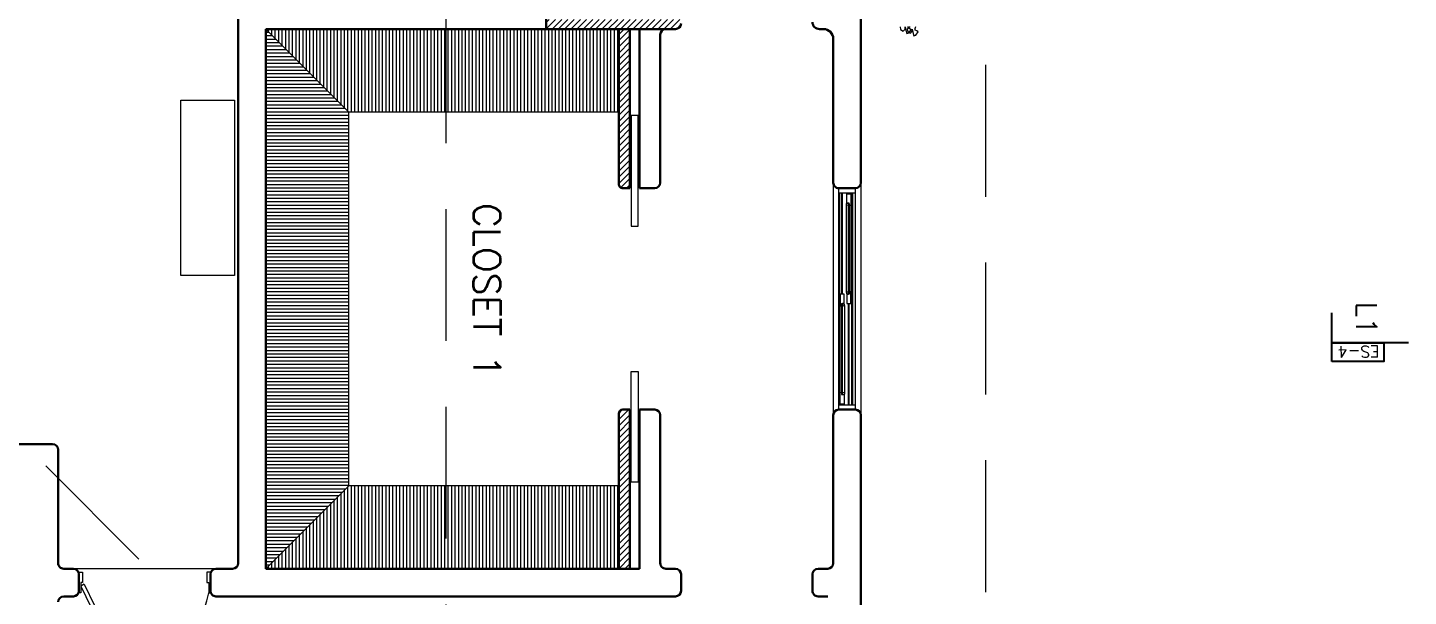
# Model space of a CAD drawing. Header units: metres. Extents: x -44 to 358, y -286 to 66.
# Drawn here: x 4.26 to 14.23, y -273.49 to -269.38 of the extents above; entities that cross this region are included whole.
import ezdxf

# ---------------------------------------------------------------- set-up
doc = ezdxf.new("R2010")
doc.units = ezdxf.units.M
doc.header["$LTSCALE"] = 0.3
doc.linetypes.add('HIDDEN2', pattern=[4.7625, 3.175, -1.5875])
for name, color, linetype, lineweight in [('A-DOOR', 7, 'Continuous', 5), ('A-WALL', 7, 'Continuous', 30), ('ARBOLES', 86, 'Continuous', 0), ('baños', 141, 'Continuous', 0), ('closets', 33, 'Continuous', 0), ('Columnas', 7, 'Continuous', 18), ('cristales', 131, 'Continuous', 0), ('MOBILIARIOS', 252, 'Continuous', 0), ('piso', 251, 'Continuous', 18), ('PLF 01', 252, 'Continuous', 9)]:
    doc.layers.add(name, color=color, linetype=linetype, lineweight=lineweight)
doc.layers.add('DIMTEXTO', color=4, linetype='Continuous')
doc.layers.add('TEXTOS', color=4, linetype='Continuous')
doc.layers.add('Techos 1', color=7, linetype='HIDDEN2', lineweight=9, true_color=0x42391a)
doc.styles.add('SMPLEX', font='simplex.shx')

# ---------------------------------------------------------------- blocks, each defined once
blk = doc.blocks.new('A$C9fa7533f')
at = {"layer": 'TEXTOS', "color": 5, "linetype": 'Continuous', "ltscale": 0.01}
blk.add_line((21.7676, 0.5542), (21.7676, 0), dxfattribs=at)
at = {"layer": 'TEXTOS', "color": 6, "linetype": 'Continuous', "ltscale": 0.01}
blk.add_line((21.9036, 0), (21.5501, 0), dxfattribs=at)
at = {"layer": 'TEXTOS', "color": 8, "linetype": 'Continuous', "ltscale": 0.01}
blk.add_lwpolyline([(21.9036, 0), (21.7676, 0), (21.7676, 0.376), (21.9036, 0.376)], close=True, dxfattribs=at)
at = {"layer": 'TEXTOS', "color": 4, "ltscale": 0.5, "insert": (21.8321, 0.1955), "char_height": 0.0825, "attachment_point": 5, "rotation": 270.77736, "style": 'SMPLEX'}
blk.add_mtext('ES-4', dxfattribs=at)
at = {"layer": 'DIMTEXTO', "color": 4, "lineweight": -3, "insert": (21.5912, 0.2518), "char_height": 0.15, "attachment_point": 5, "style": 'SMPLEX', "bg_fill": 3, "box_fill_scale": 1.1, "bg_fill_color": 256, "bg_fill_true_color": 13158600, "bg_fill_transparency": 0}
blk.add_mtext('L1', dxfattribs=at)
blk = doc.blocks.new('TREES')
at = {"layer": 'ARBOLES', "color": 252, "true_color": 0x8da178}
for p, q in [((0.1599, -0.0004), (0.1546, 0.0006)), ((0.1638, 0.0002), (0.1599, -0.0004)), ((0.1654, 0.0046), (0.1638, 0.0002)), ((0.1675, 0.0078), (0.1654, 0.0046)), ((0.1759, 0.0027), (0.1675, 0.0078)), ((0.1779, -0.002), (0.1759, 0.0027)), ((0.1603, -0.0177), (0.1564, -0.0182)), ((0.157, -0.0133), (0.1609, -0.0178)), ((0.1585, -0.025), (0.1659, -0.0227)), ((0.1641, -0.0251), (0.1585, -0.025)), ((0.1619, -0.0133), (0.1603, -0.0177)), ((0.1609, -0.0178), (0.1631, -0.0195)), ((0.164, -0.01), (0.1619, -0.0133)), ((0.162, -0.0072), (0.1694, -0.0049)), ((0.1676, -0.0072), (0.162, -0.0072)), ((0.1631, -0.0195), (0.1693, -0.0178)), ((0.1724, -0.0151), (0.164, -0.01)), ((0.1692, -0.0289), (0.1641, -0.0251)), ((0.1658, -0.0357), (0.1692, -0.0289)), ((0.1659, -0.0227), (0.1744, -0.0198)), ((0.1727, -0.0111), (0.1676, -0.0072)), ((0.1693, -0.0178), (0.1727, -0.0111)), ((0.1694, -0.0049), (0.1779, -0.002)), ((0.1744, -0.0198), (0.1724, -0.0151)), ((0.1596, -0.0374), (0.1658, -0.0357))]:
    blk.add_line(p, q, dxfattribs=at)
blk = doc.blocks.new('puerta 1.00')
at = {"layer": 'A-DOOR'}
for p, q in [((-0.15, -0.0125), (-0.9369, -0.3949)), ((-0.1376, -0.038), (-0.9245, -0.4204)), ((-0.1376, -0.038), (-0.15, -0.0125)), ((-0.9369, -0.3949), (-0.9245, -0.4204)), ((-0.8946, -0.3743), (-0.8996, -0.3641)), ((-0.8777, -0.3661), (-0.8826, -0.3559)), ((-0.8653, -0.3916), (-0.8603, -0.4018)), ((-0.8822, -0.3998), (-0.8772, -0.4101))]:
    blk.add_line(p, q, dxfattribs=at)
for points in [[(-0.05, 0), (-0.05, -0.025), (-0.125, -0.025), (-0.125, -0.0125), (-0.2, -0.0125), (-0.2, 0), (-0.05, 0)], [(-0.05, -0.95), (-0.05, -0.925), (-0.125, -0.925), (-0.125, -0.9375), (-0.2, -0.9375), (-0.2, -0.95), (-0.05, -0.95)]]:
    blk.add_lwpolyline(points, dxfattribs=at)
blk.add_arc((0.0366, 0.1602), 1.1229, 211.13358, 257.83427, dxfattribs=at)
for points in [[(-0.8982, -0.3642), (-0.9033, -0.3642), (-0.912, -0.3591), (-0.917, -0.3504), (-0.917, -0.3403), (-0.912, -0.3316), (-0.9033, -0.3265), (-0.8932, -0.3265), (-0.8844, -0.3316), (-0.8794, -0.3403), (-0.8794, -0.3504), (-0.8844, -0.3591), (-0.8932, -0.3642), (-0.8982, -0.3642)], [(-0.8617, -0.4394), (-0.8667, -0.4394), (-0.8754, -0.4344), (-0.8805, -0.4256), (-0.8805, -0.4156), (-0.8754, -0.4068), (-0.8667, -0.4018), (-0.8566, -0.4018), (-0.8479, -0.4068), (-0.8428, -0.4156), (-0.8428, -0.4257), (-0.8479, -0.4344), (-0.8566, -0.4394), (-0.8617, -0.4394)]]:
    blk.add_open_spline(points, degree=2, dxfattribs=at)
blk = doc.blocks.new('A$C6528a993')
at = {"layer": 'closets'}
h = blk.add_hatch(dxfattribs=at)
h.set_pattern_fill('LINE', color=256, scale=0.2)
h.set_pattern_definition([(0, (-946.68683, 266.522182), (0, 0.025), [])])
h.paths.add_polyline_path([(24.3, 19.1501), (23.7, 19.1501), (23.7, 17.9001), (24.3, 17.9001)])
h.paths.add_polyline_path([(24.3, 17.9001), (23.7, 17.9001), (23.7, 17.2001), (24.3, 16.6001), (24.3, 16.6701)])
h.paths.add_polyline_path([(21, 17.9001), (20.4, 17.9001), (20.4, 16.6001), (21, 17.2001)])
h.paths.add_polyline_path([(21, 19.1501), (20.4, 19.1501), (20.4, 17.9001), (21, 17.9001)])
h = blk.add_hatch(dxfattribs=at)
h.set_pattern_fill('LINE', color=256, scale=0.2, angle=90)
h.set_pattern_definition([(90, (-946.63683, 266.572182), (-0.025, 2e-18), [])])
h.paths.add_polyline_path([(23.7, 17.2001), (21, 17.2001), (20.4, 16.6001), (24.2229, 16.6004), (24.3, 16.6001)])
at = {"layer": 'PLF 01'}
h = blk.add_hatch(dxfattribs=at)
h.set_pattern_fill('LINE', color=256, scale=0.01, angle=-45)
h.set_pattern_definition([(315, (-149.647546, 26.161806), (0.0224506403, 0.0224506403), [])])
edge = h.paths.add_edge_path()
edge.add_line((20.2, 18.6251), (20.27, 18.6251))
edge.add_line((20.27, 18.6251), (20.27, 19.6001))
edge.add_line((20.27, 19.6001), (20.24, 19.6001))
edge.add_arc((20.24, 19.5601), 0.04, 90, 180)
edge.add_line((20.2, 19.5601), (20.2, 18.6251))
edge = h.paths.add_edge_path()
edge.add_arc((20.36, 19.5601), 0.04, 360, 450)
edge.add_line((20.36, 19.6001), (20.33, 19.6001))
edge.add_line((20.33, 19.6001), (20.33, 18.6251))
edge.add_line((20.33, 18.6251), (20.4, 18.6251))
edge.add_line((20.4, 18.6251), (20.4, 19.5601))
h = blk.add_hatch(dxfattribs=at)
h.set_pattern_fill('LINE', color=256, scale=0.01, angle=-45)
h.set_pattern_definition([(315, (-199.561825, -36.5552), (0.0224506403, 0.0224506403), [])])
edge = h.paths.add_edge_path()
edge.add_arc((21.52, 19.1801), 0.03, 270, 360)
edge.add_line((21.55, 19.1801), (21.55, 19.2301))
edge.add_line((21.55, 19.2301), (20.4, 19.2301))
edge.add_line((20.4, 19.2301), (20.4, 19.1501))
edge.add_line((20.4, 19.1501), (21.52, 19.1501))
edge = h.paths.add_edge_path()
edge.add_line((24.3, 19.1501), (24.3, 19.2301))
edge.add_line((24.3, 19.2301), (23.15, 19.2301))
edge.add_line((23.15, 19.2301), (23.15, 19.1801))
edge.add_arc((23.18, 19.1801), 0.03, 180.04275, 269.95725)
edge.add_line((23.18, 19.1501), (24.3, 19.1501))
at = {"layer": 'A-DOOR'}
for p, q in [((21.5, 20.9001), (23.19, 20.9001)), ((21.55, 20.8583), (23.15, 20.8583)), ((21.584, 20.7383), (21.584, 20.8583)), ((23.116, 20.7383), (23.116, 20.8583)), ((21.584, 20.8383), (23.116, 20.8383)), ((21.59, 20.8258), (21.5915, 20.8273)), ((21.59, 20.7988), (21.59, 20.8258)), ((21.5915, 20.7973), (21.59, 20.7988)), ((21.5915, 20.8273), (21.6721, 20.8273)), ((21.6565, 20.7973), (21.5915, 20.7973)), ((21.658, 20.7988), (21.6565, 20.7973)), ((21.6755, 20.8163), (21.658, 20.8163)), ((21.658, 20.8163), (21.658, 20.7988)), ((21.658, 20.8133), (21.663, 20.8133)), ((21.658, 20.8133), (21.663, 20.8133)), ((21.663, 20.8153), (21.669, 20.8113)), ((21.663, 20.8113), (21.669, 20.8153)), ((22.3028, 20.7963), (21.6712, 20.7963)), ((21.6721, 20.8273), (21.674, 20.8259)), ((21.6721, 20.8273), (22.3019, 20.8273)), ((21.674, 20.8259), (21.676, 20.8178)), ((21.676, 20.8168), (21.6755, 20.8163)), ((21.676, 20.8178), (21.676, 20.8168)), ((22.3, 20.8259), (22.298, 20.8178)), ((22.298, 20.8178), (22.298, 20.8168)), ((22.298, 20.8168), (22.2985, 20.8163)), ((22.2985, 20.8163), (22.316, 20.8163)), ((22.3019, 20.8273), (22.3, 20.8259)), ((22.3825, 20.8273), (22.3019, 20.8273)), ((22.311, 20.8153), (22.305, 20.8113)), ((22.311, 20.8113), (22.305, 20.8153)), ((22.316, 20.8133), (22.311, 20.8133)), ((22.316, 20.8133), (22.311, 20.8133)), ((22.316, 20.8163), (22.316, 20.7988)), ((22.316, 20.7988), (22.3175, 20.7973)), ((22.3175, 20.7793), (22.316, 20.7778)), ((22.316, 20.7778), (22.316, 20.7508)), ((22.316, 20.7508), (22.3175, 20.7493)), ((22.3175, 20.7973), (22.3825, 20.7973)), ((22.3825, 20.7793), (22.3175, 20.7793)), ((22.384, 20.8258), (22.3825, 20.8273)), ((22.384, 20.7988), (22.3825, 20.7973)), ((22.384, 20.7778), (22.3825, 20.7793)), ((22.384, 20.7988), (22.384, 20.8258)), ((22.384, 20.7603), (22.384, 20.7778)), ((22.384, 20.7633), (22.389, 20.7633)), ((22.384, 20.7633), (22.389, 20.7633)), ((22.4015, 20.7603), (22.384, 20.7603)), ((22.389, 20.7613), (22.395, 20.7653)), ((22.389, 20.7653), (22.395, 20.7613)), ((22.3972, 20.7803), (23.0288, 20.7803)), ((22.3981, 20.7493), (22.4, 20.7508)), ((22.4, 20.7508), (22.402, 20.7588)), ((22.402, 20.7598), (22.4015, 20.7603)), ((22.402, 20.7588), (22.402, 20.7598)), ((23.024, 20.7598), (23.0245, 20.7603)), ((23.024, 20.7588), (23.024, 20.7598)), ((23.026, 20.7508), (23.024, 20.7588)), ((23.0245, 20.7603), (23.042, 20.7603)), ((23.0279, 20.7493), (23.026, 20.7508)), ((23.037, 20.7613), (23.031, 20.7653)), ((23.037, 20.7653), (23.031, 20.7613)), ((23.042, 20.7633), (23.037, 20.7633)), ((23.042, 20.7633), (23.037, 20.7633)), ((23.042, 20.7778), (23.0435, 20.7793)), ((23.042, 20.7603), (23.042, 20.7778)), ((23.0435, 20.7793), (23.1085, 20.7793)), ((23.1085, 20.7793), (23.11, 20.7778)), ((23.11, 20.7508), (23.1085, 20.7493)), ((23.11, 20.7778), (23.11, 20.7508)), ((21.51, 20.7001), (23.19, 20.7001)), ((21.55, 20.7383), (23.15, 20.7383)), ((22.3175, 20.7493), (22.3981, 20.7493)), ((23.0279, 20.7493), (22.3981, 20.7493)), ((23.1085, 20.7493), (23.0279, 20.7493))]:
    blk.add_line(p, q, dxfattribs=at)
at = {"layer": 'A-DOOR', "color": 8}
for p, q in [((21.584, 20.8323), (23.116, 20.8323)), ((22.316, 20.7673), (21.584, 20.7673)), ((22.316, 20.7613), (21.584, 20.7613)), ((23.116, 20.8153), (22.384, 20.8153)), ((23.116, 20.8093), (22.384, 20.8093)), ((21.584, 20.7443), (23.116, 20.7443))]:
    blk.add_line(p, q, dxfattribs=at)
at = {"layer": 'A-DOOR'}
for points in [[(21.658, 20.8133), (21.663, 20.8133), (21.663, 20.8133), (21.658, 20.8133)], [(21.663, 20.8153), (21.669, 20.8153), (21.669, 20.8113), (21.663, 20.8113)], [(21.663, 20.8153), (22.311, 20.8153), (22.311, 20.8113), (21.663, 20.8113)], [(21.6755, 20.8163), (21.6635, 20.8163), (21.6635, 20.8153), (21.6755, 20.8153)], [(21.6755, 20.8113), (21.6635, 20.8113), (21.6635, 20.8103), (21.6755, 20.8103)], [(21.669, 20.8153), (21.674, 20.8153), (21.674, 20.8113), (21.669, 20.8113)], [(22.2985, 20.8163), (22.3105, 20.8163), (22.3105, 20.8153), (22.2985, 20.8153)], [(22.2985, 20.8113), (22.3105, 20.8113), (22.3105, 20.8103), (22.2985, 20.8103)], [(22.305, 20.8153), (22.3, 20.8153), (22.3, 20.8113), (22.305, 20.8113)], [(22.311, 20.8153), (22.305, 20.8153), (22.305, 20.8113), (22.311, 20.8113)], [(22.316, 20.8133), (22.311, 20.8133), (22.311, 20.8133), (22.316, 20.8133)], [(22.384, 20.7633), (22.389, 20.7633), (22.389, 20.7633), (22.384, 20.7633)], [(23.037, 20.7613), (22.389, 20.7613), (22.389, 20.7653), (23.037, 20.7653)], [(22.389, 20.7613), (22.395, 20.7613), (22.395, 20.7653), (22.389, 20.7653)], [(22.4015, 20.7653), (22.3895, 20.7653), (22.3895, 20.7663), (22.4015, 20.7663)], [(22.4015, 20.7603), (22.3895, 20.7603), (22.3895, 20.7613), (22.4015, 20.7613)], [(22.395, 20.7613), (22.4, 20.7613), (22.4, 20.7653), (22.395, 20.7653)], [(23.0245, 20.7653), (23.0365, 20.7653), (23.0365, 20.7663), (23.0245, 20.7663)], [(23.0245, 20.7603), (23.0365, 20.7603), (23.0365, 20.7613), (23.0245, 20.7613)], [(23.031, 20.7613), (23.026, 20.7613), (23.026, 20.7653), (23.031, 20.7653)], [(23.037, 20.7613), (23.031, 20.7613), (23.031, 20.7653), (23.037, 20.7653)], [(23.042, 20.7633), (23.037, 20.7633), (23.037, 20.7633), (23.042, 20.7633)], [(21.8245, 19.2901), (21.0245, 19.2901), (21.0245, 19.2401), (21.8245, 19.2401)], [(22.8755, 19.2901), (23.6755, 19.2901), (23.6755, 19.2401), (22.8755, 19.2401)]]:
    blk.add_lwpolyline(points, close=True, dxfattribs=at)
for points in [[(21.6601, 20.7978, 0.341999), (21.6582, 20.7993), (21.658, 20.7996), (21.658, 20.8093), (21.659, 20.8103), (21.676, 20.8103), (21.676, 20.8098), (21.6727, 20.7974, -0.339454), (21.6712, 20.7963), (21.6621, 20.7963, -0.341999)], [(22.3139, 20.7978, -0.341999), (22.3158, 20.7993), (22.316, 20.7996), (22.316, 20.8093), (22.315, 20.8103), (22.298, 20.8103), (22.298, 20.8098), (22.3013, 20.7974, 0.339454), (22.3028, 20.7963), (22.3119, 20.7963, 0.341999)], [(22.3861, 20.7788, -0.341999), (22.3842, 20.7773), (22.384, 20.777), (22.384, 20.7673), (22.385, 20.7663), (22.402, 20.7663), (22.402, 20.7668), (22.3987, 20.7792, 0.339454), (22.3972, 20.7803), (22.3881, 20.7803, 0.341999)], [(23.0399, 20.7788, 0.341999), (23.0418, 20.7773), (23.042, 20.777), (23.042, 20.7673), (23.041, 20.7663), (23.024, 20.7663), (23.024, 20.7668), (23.0273, 20.7792, -0.339454), (23.0288, 20.7803), (23.0379, 20.7803, -0.341999)]]:
    blk.add_lwpolyline(points, format="xyb", close=True, dxfattribs=at)
at = {"layer": 'A-DOOR', "color": 7}
for points in [[(21.663, 20.8113), (22.311, 20.8113), (22.311, 20.8153), (21.663, 20.8153)], [(23.037, 20.7653), (22.389, 20.7653), (22.389, 20.7613), (23.037, 20.7613)]]:
    blk.add_lwpolyline(points, close=True, dxfattribs=at)
at = {"layer": 'A-WALL'}
for p, q in [((19.44, 20.9001), (21.51, 20.9001)), ((21.55, 20.7401), (21.55, 20.8601)), ((23.15, 20.7401), (23.15, 20.8601)), ((23.19, 20.9001), (25.485, 20.9001)), ((20.47, 20.7001), (21.51, 20.7001)), ((23.19, 20.7001), (24.26, 20.7001)), ((24.3, 20.6601), (24.3, 20.5901)), ((24.5, 20.5901), (24.5, 20.6601)), ((20.4, 20.6301), (20.4, 20.6001)), ((24.46, 20.5501), (24.34, 20.5501)), ((20.4, 19.5601), (20.4, 19.4901)), ((24.3, 19.5601), (24.3, 19.4901)), ((24.46, 19.6001), (24.34, 19.6001)), ((24.5, 19.5601), (24.5, 16.2401)), ((20.4, 19.5501), (20.4, 19.5201)), ((20.4, 19.5157), (20.4, 16.6001)), ((20.44, 19.4501), (21.51, 19.4501)), ((21.55, 19.4101), (21.55, 19.3001)), ((23.15, 19.4101), (23.15, 19.3001)), ((23.19, 19.4501), (24.26, 19.4501)), ((21.55, 19.3001), (20.4, 19.3001)), ((23.15, 19.3001), (24.3, 19.3001)), ((24.3, 19.3001), (24.3, 16.6001)), ((20.4, 19.2301), (21.55, 19.2301)), ((21.55, 19.1801), (21.55, 19.2301)), ((23.15, 19.2301), (24.3, 19.2301)), ((23.15, 19.2301), (23.15, 19.1801)), ((20.4, 19.1501), (21.52, 19.1501)), ((23.18, 19.1501), (24.3, 19.1501)), ((20.4, 18.6251), (20.2, 18.6251)), ((24.3, 16.6001), (20.4, 16.6001)), ((24.26, 16.4001), (20.2, 16.4001)), ((24.3, 16.3601), (24.3, 16.2401)), ((24.46, 16.2001), (24.34, 16.2001)), ((24.3, 15.2101), (24.3, 15.1401)), ((24.46, 15.2501), (24.34, 15.2501)), ((24.5, 15.2101), (24.5, 15.1401)), ((23.4397, 15.1001), (24.26, 15.1001)), ((23.3997, 14.14), (23.3997, 15.0601))]:
    blk.add_line(p, q, dxfattribs=at)
for centre, radius, start, end in [((21.51, 20.8601), 0.04, 360, 89.99977), ((23.19, 20.8601), 0.04, 90, 180), ((20.47, 20.6301), 0.07, 90, 180), ((21.51, 20.7401), 0.04, 270, 360), ((23.19, 20.7401), 0.04, 180, 270), ((24.26, 20.6601), 0.04, 360, 90), ((20.35, 20.6001), 0.05, 270, 0), ((24.34, 20.5901), 0.04, 180, 270), ((24.46, 20.5901), 0.04, 270, 360), ((20.36, 19.5601), 0.04, 360, 90), ((24.34, 19.5601), 0.04, 90, 180), ((24.46, 19.5601), 0.04, 0, 90), ((20.44, 19.4901), 0.04, 180, 270), ((24.26, 19.4901), 0.04, 270, 0), ((21.51, 19.4101), 0.04, 0, 90), ((23.19, 19.4101), 0.04, 90, 180), ((21.52, 19.1801), 0.03, 270, 0), ((23.18, 19.1801), 0.03, 180, 270), ((24.26, 16.3601), 0.04, 0, 90), ((24.34, 16.2401), 0.04, 180, 270), ((24.46, 16.2401), 0.04, 270, 0), ((24.34, 15.2101), 0.04, 90, 180), ((24.46, 15.2101), 0.04, 0, 90), ((23.4397, 15.0601), 0.04, 90, 180), ((24.26, 15.1401), 0.04, 270, 0), ((24.54, 15.1401), 0.04, 180, 270)]:
    blk.add_arc(centre, radius, start, end, dxfattribs=at)
at = {"layer": 'closets'}
for p, q in [((21, 19.1501), (21, 17.2001)), ((23.7, 19.1501), (23.7, 17.2001)), ((21, 17.2001), (20.4, 16.6001)), ((23.7, 17.2001), (21, 17.2001)), ((23.7, 17.2001), (24.3, 16.6001))]:
    blk.add_line(p, q, dxfattribs=at)
at = {"layer": 'cristales', "const_width": 0.004}
for points in [[(21.674, 20.8133), (22.3, 20.8133)], [(23.026, 20.7633), (22.4, 20.7633)]]:
    blk.add_lwpolyline(points, dxfattribs=at)
at = {"layer": 'MOBILIARIOS'}
blk.add_lwpolyline([(20.9141, 16.3729), (22.1797, 16.3729), (22.1797, 15.987), (20.9141, 15.987)], close=True, dxfattribs=at)
at = {"layer": 'piso'}
blk.add_line((24.3, 16.2401), (24.3, 15.2101), dxfattribs=at)
at = {"layer": 'Techos 1'}
for p, q in [((7.8, 21.8001), (35.85, 21.8001)), ((11.7, 17.9001), (26.45, 17.9001)), ((22.5467, 14.0001), (26.45, 17.9001))]:
    blk.add_line(p, q, dxfattribs=at)
at = {"layer": 'A-DOOR', "rotation": 180}
blk.add_blockref('puerta 1.00', (24.275, 15.2501), dxfattribs=at)
at = {"layer": 'ARBOLES', "xscale": 2.935254890295517, "yscale": 2.935254890295517, "zscale": 2.935254890295517, "rotation": 354.6252016265699}
blk.add_blockref('TREES', (19.9282, 21.337), dxfattribs=at)
at = {"layer": 'baños', "linetype": 'Continuous', "flags": 8}
for tag, p in [('MODELNUMBER', (17.4854, 20.4812, 0)), ('TRADENAME', (17.4854, 20.4811, 0)), ('MATERIAL', (17.4854, 20.4811, 0)), ('PRODUCT', (17.4854, 20.4811, 0)), ('MODELNUMBER', (18.6601, 20.4812, 0)), ('MATERIAL', (18.6601, 20.4811, 0)), ('PRODUCT', (18.6601, 20.4811, 0)), ('TRADENAME', (18.6601, 20.4811, 0))]:
    blk.add_attdef(tag, p, '', height=0.0000254, rotation=180.00008, dxfattribs=at)
at = {"layer": 'TEXTOS', "insert": (21.6582, 18.0999), "char_height": 0.195, "width": 3.404877, "attachment_point": 7}
blk.add_mtext('{\\Fromans|c0;CLOSET 1}', dxfattribs=at)

msp = doc.modelspace()

# ---------------------------------------------------------------- block references
at = {"layer": 'Columnas', "ltscale": 0.2, "rotation": 270}
for name, p in [('A$C6528a993', (-10.6218239, -248.9911924)), ('A$C9fa7533f', (13.6795179, -249.8905372))]:
    msp.add_blockref(name, p, dxfattribs=at)

doc.saveas('drawing.dxf')
